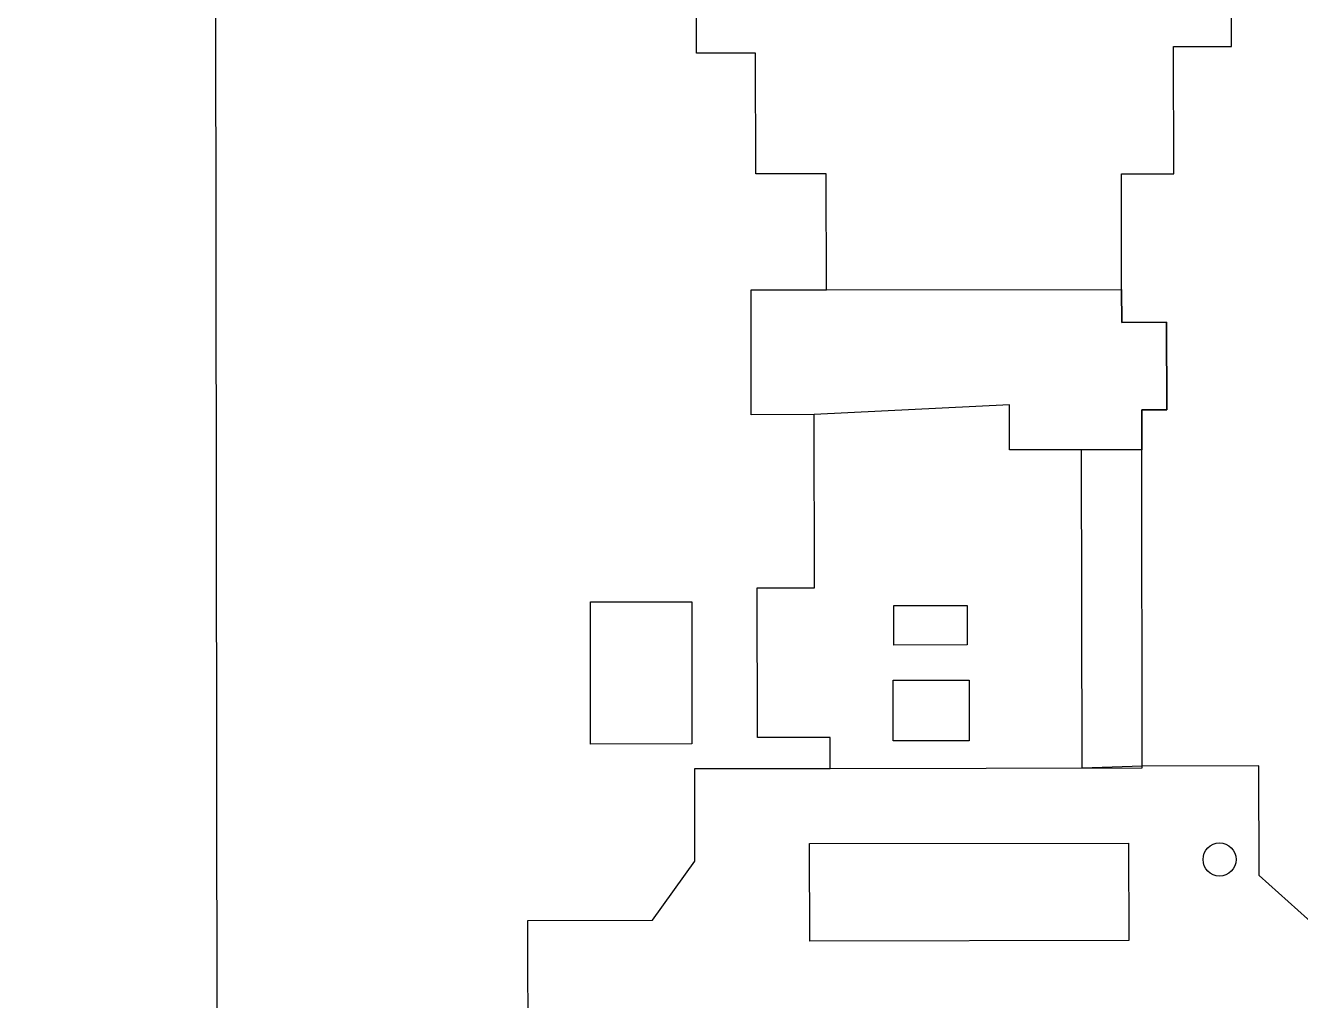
# Model space of a CAD drawing. Header units: millimetres. Extents: x 3191 to 879702, y -27549 to 222194.
# Drawn here: x 646063 to 647048, y 707 to 1460 of the extents above; entities that cross this region are included whole.
import ezdxf

# ---------------------------------------------------------------- set-up
doc = ezdxf.new("R2010")
doc.units = ezdxf.units.MM
doc.header["$MEASUREMENT"] = 0
doc.layers.add('Giant', color=31, linetype='Continuous')

msp = doc.modelspace()

# ---------------------------------------------------------------- linework, layer by layer
at = {"layer": 'Giant'}
for points in [[(636736.90929, 4176.02808), (636739.07726, 2668.4841), (636969.64973, 2668.81568), (636969.58319, 2715.08284), (645242.74674, 2726.98036), (645700.58135, 2727.63876), (646207.74216, 2728.3681), (646211.03169, 440.93643), (648006.42606, 443.51836), (648003.06075, 2783.64876), (653669.16602, 2791.7971), (653667.29245, 4094.62168), (648153.08656, 4086.69178), (648152.61921, 4411.67466), (646068.35775, 4408.67731), (646068.67786, 4186.08752), (637007.35137, 4173.05656), (637007.27994, 4222.72867), (636737.78179, 4222.34111), (636736.90929, 4176.02808)], [(646451.20163, 656.86188), (646451.04078, 768.71314), (646547.27503, 768.85153), (646580.03115, 814.38699), (646579.92822, 885.95755), (646684.52046, 886.10796), (646684.48611, 909.98707), (646628.42186, 909.90644), (646628.25534, 1025.69675), (646672.34608, 1025.76016), (646672.15377, 1159.48762), (646623.57883, 1159.41776), (646623.44025, 1255.77987), (646681.73487, 1255.8637), (646681.60596, 1345.50494), (646627.06774, 1345.42651), (646626.93345, 1438.80651), (646581.34016, 1438.74094), (646581.07059, 1626.19083)], [(646684.52046, 886.10796), (646925.77518, 886.45491), (646925.42154, 1132.36744), (646823.1301, 1132.22034), (646823.08014, 1166.95965), (646672.15377, 1159.48762), (646623.57883, 1159.41776), (646623.44025, 1255.77987), (646681.73487, 1255.8637), (646909.79524, 1256.19167), (646909.83182, 1230.75475), (646944.57852, 1230.80472), (646944.67565, 1163.26222), (646925.37715, 1163.23447), (646925.42154, 1132.36744), (646925.37715, 1163.23447), (646944.67565, 1163.26222), (646944.57852, 1230.80472), (646909.83182, 1230.75475), (646909.79524, 1256.19167), (646909.66697, 1345.38782), (646950.11869, 1345.44599), (646949.97714, 1443.87777), (646994.65481, 1443.94202), (646994.3942, 1625.16065)], [(646925.773, 887.96821), (646879.26626, 886.38802), (646878.91262, 1132.30056)], [(647060.78389, 763.24745), (647016.04851, 803.30811), (647015.92658, 888.09786), (646925.773, 887.96821)]]:
    msp.add_lwpolyline(points, dxfattribs=at)
for points in [[(646499.26201, 1014.74004), (646577.6064, 1014.8527), (646577.76437, 905.00435), (646499.41998, 904.89169)], [(646733.71271, 1011.98381), (646790.48129, 1012.06545), (646790.52526, 981.48773), (646733.75668, 981.40609)], [(646733.3027, 954.25486), (646792.04339, 954.33933), (646792.11082, 907.44904), (646733.37013, 907.36456)], [(646668.63913, 828.11196), (646915.17629, 828.4665), (646915.28466, 753.11267), (646668.74749, 752.75812)]]:
    msp.add_lwpolyline(points, close=True, dxfattribs=at)
msp.add_circle((646985.46283, 815.7712), 12.77177, dxfattribs=at)

doc.saveas('drawing.dxf')
